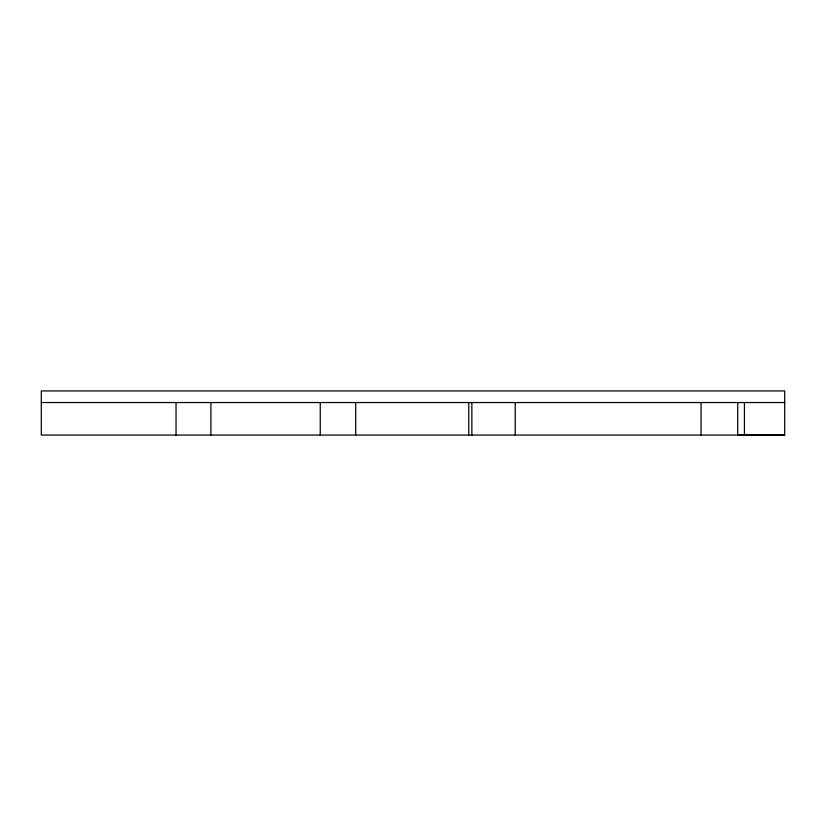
<?xml version="1.0" encoding="UTF-8"?>
<svg xmlns="http://www.w3.org/2000/svg" width="826" height="826" viewBox="0 0 826 826"><rect width="100%" height="100%" fill="white"/><g stroke="black" fill="none" stroke-linecap="round" stroke-linejoin="round"><path stroke-width="1.24" d="M784.7 435.065L41.3 435.065L41.3 390.925L784.7 390.925L784.7 435.065L737.711 435.065L737.711 402.541M41.3 402.541L784.7 402.541M744.433 402.541L744.433 435.003M701.067 402.541L701.067 435.065M515.217 402.541L515.217 435.065M471.852 402.541L471.852 435.065M468.755 402.541L468.755 435.065M355.696 402.541L355.696 435.065M320.251 402.541L320.251 435.065M210.888 402.541L210.888 435.065M176.041 402.541L176.041 435.065"/></g></svg>
